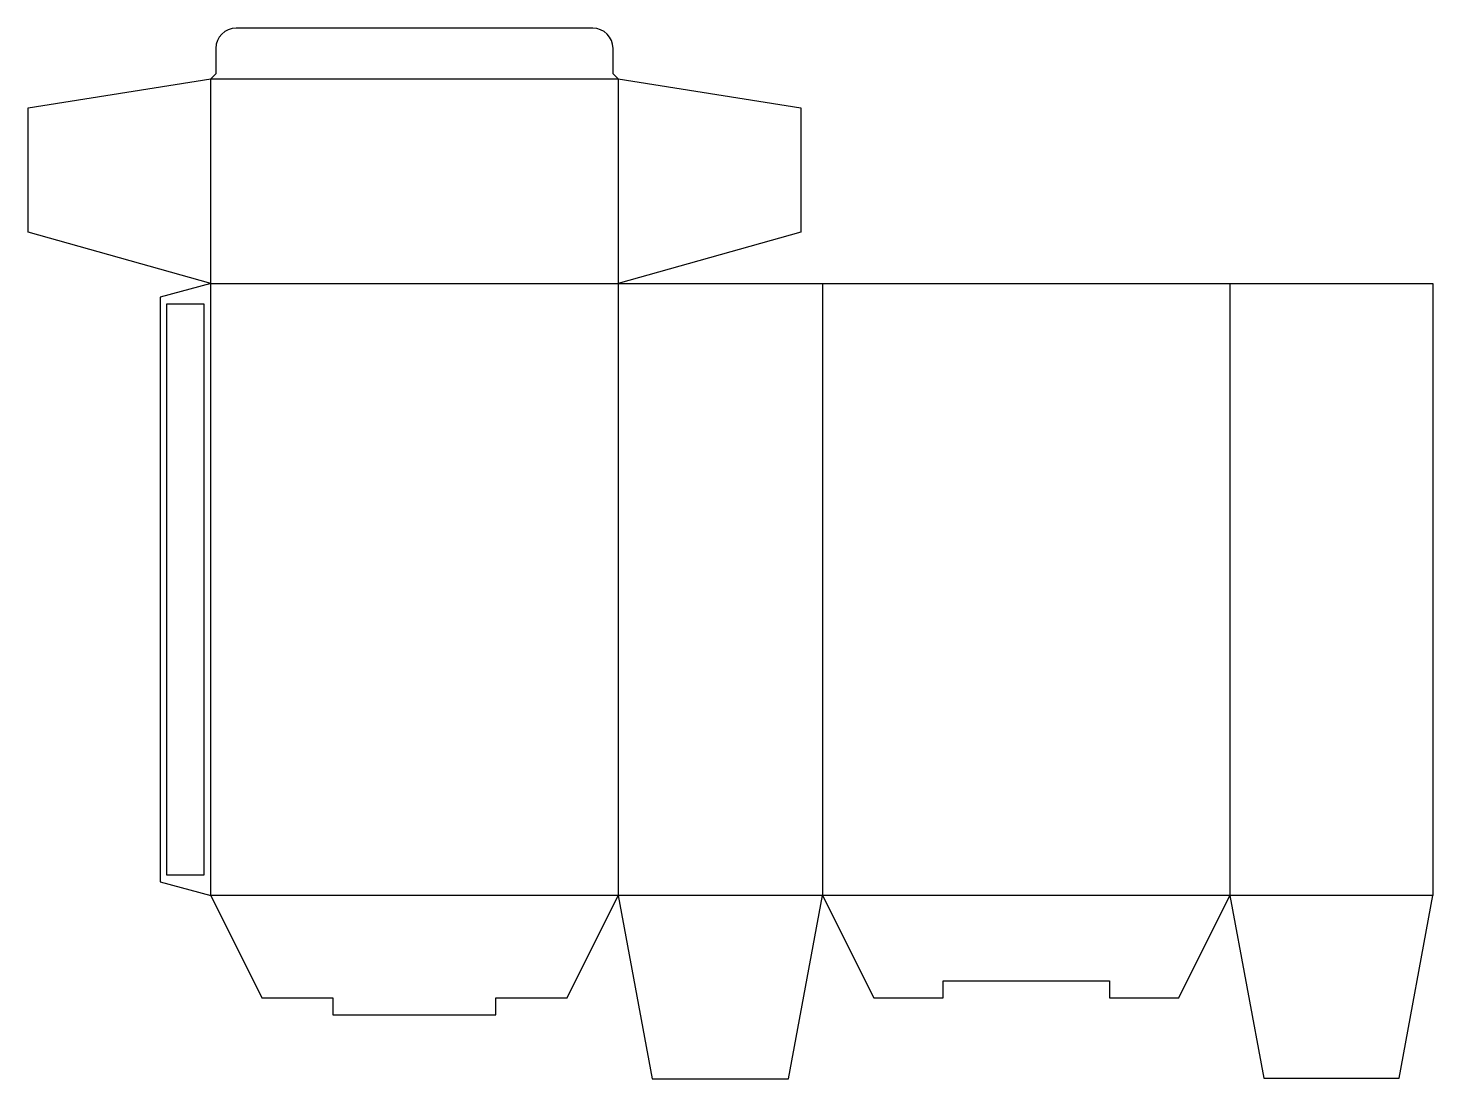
# Model space of a CAD drawing. Header units: millimetres. Extents: x 0 to 415, y 0 to 311.
import ezdxf

# ---------------------------------------------------------------- set-up
doc = ezdxf.new("R2010")
doc.units = ezdxf.units.MM
for name, color, linetype in [('CREASE', 5, 'CONTINUOUS'), ('CUT', 1, 'CONTINUOUS'), ('GLUE', 2, 'CONTINUOUS')]:
    doc.layers.add(name, color=color, linetype=linetype)

msp = doc.modelspace()

# ---------------------------------------------------------------- linework, layer by layer
at = {"layer": 'CREASE'}
for p, q in [((54, 235.103), (54, 295.553)), ((54, 295.553), (174.45, 295.553)), ((174.45, 295.553), (174.45, 235.103)), ((54, 54.202), (54, 235.103)), ((54, 235.103), (174.45, 235.103)), ((174.45, 235.103), (174.45, 54.202)), ((234.9, 235.103), (234.9, 54.202)), ((355.35, 235.103), (355.35, 54.202)), ((174.45, 54.202), (54, 54.202)), ((234.9, 54.202), (174.45, 54.202)), ((355.35, 54.202), (234.9, 54.202)), ((415.35, 54.202), (355.35, 54.202))]:
    msp.add_line(p, q, dxfattribs=at)
at = {"layer": 'CUT'}
for p, q in [((166.95, 310.553), (61.5, 310.553)), ((55.5, 304.553), (55.5, 297.053)), ((172.95, 297.053), (172.95, 304.553)), ((0, 287.003), (54, 295.553)), ((55.5, 297.053), (54, 295.553)), ((174.45, 295.553), (172.95, 297.053)), ((174.45, 295.553), (228.45, 287.003)), ((0, 250.215), (0, 287.003)), ((228.45, 287.003), (228.45, 250.215)), ((54, 235.103), (0, 250.215)), ((228.45, 250.215), (174.45, 235.103)), ((54, 235.103), (39, 231.083)), ((174.45, 235.103), (234.9, 235.103)), ((234.9, 235.103), (355.35, 235.103)), ((355.35, 235.103), (415.35, 235.103)), ((415.35, 235.103), (415.35, 54.202)), ((39, 231.083), (39, 58.222)), ((39, 58.222), (54, 54.202)), ((54, 54.202), (69.113, 23.978)), ((159.337, 23.978), (174.45, 54.202)), ((174.45, 54.202), (184.525, 0)), ((224.825, 0), (234.9, 54.202)), ((234.9, 54.202), (250.013, 23.978)), ((340.237, 23.978), (355.35, 54.202)), ((355.35, 54.202), (365.35, 0.202)), ((405.35, 0.202), (415.35, 54.202)), ((270.535, 23.978), (270.535, 28.978)), ((270.535, 28.978), (319.715, 28.978)), ((319.715, 28.978), (319.715, 23.978)), ((69.113, 23.978), (90.135, 23.978)), ((90.135, 23.978), (90.135, 18.978)), ((138.315, 18.978), (138.315, 23.978)), ((138.315, 23.978), (159.337, 23.978)), ((250.013, 23.978), (270.535, 23.978)), ((319.715, 23.978), (340.237, 23.978)), ((90.135, 18.978), (138.315, 18.978)), ((184.525, 0), (224.825, 0)), ((365.35, 0.202), (405.35, 0.202))]:
    msp.add_line(p, q, dxfattribs=at)
for centre, start, end in [((61.5, 304.553), 90, 180), ((166.95, 304.553), 0, 90)]:
    msp.add_arc(centre, 6, start, end, dxfattribs=at)
at = {"layer": 'GLUE'}
for p, q in [((41, 229.083), (52, 229.083)), ((41, 60.222), (41, 229.083)), ((52, 229.083), (52, 60.222)), ((52, 60.222), (41, 60.222))]:
    msp.add_line(p, q, dxfattribs=at)

doc.saveas('drawing.dxf')
